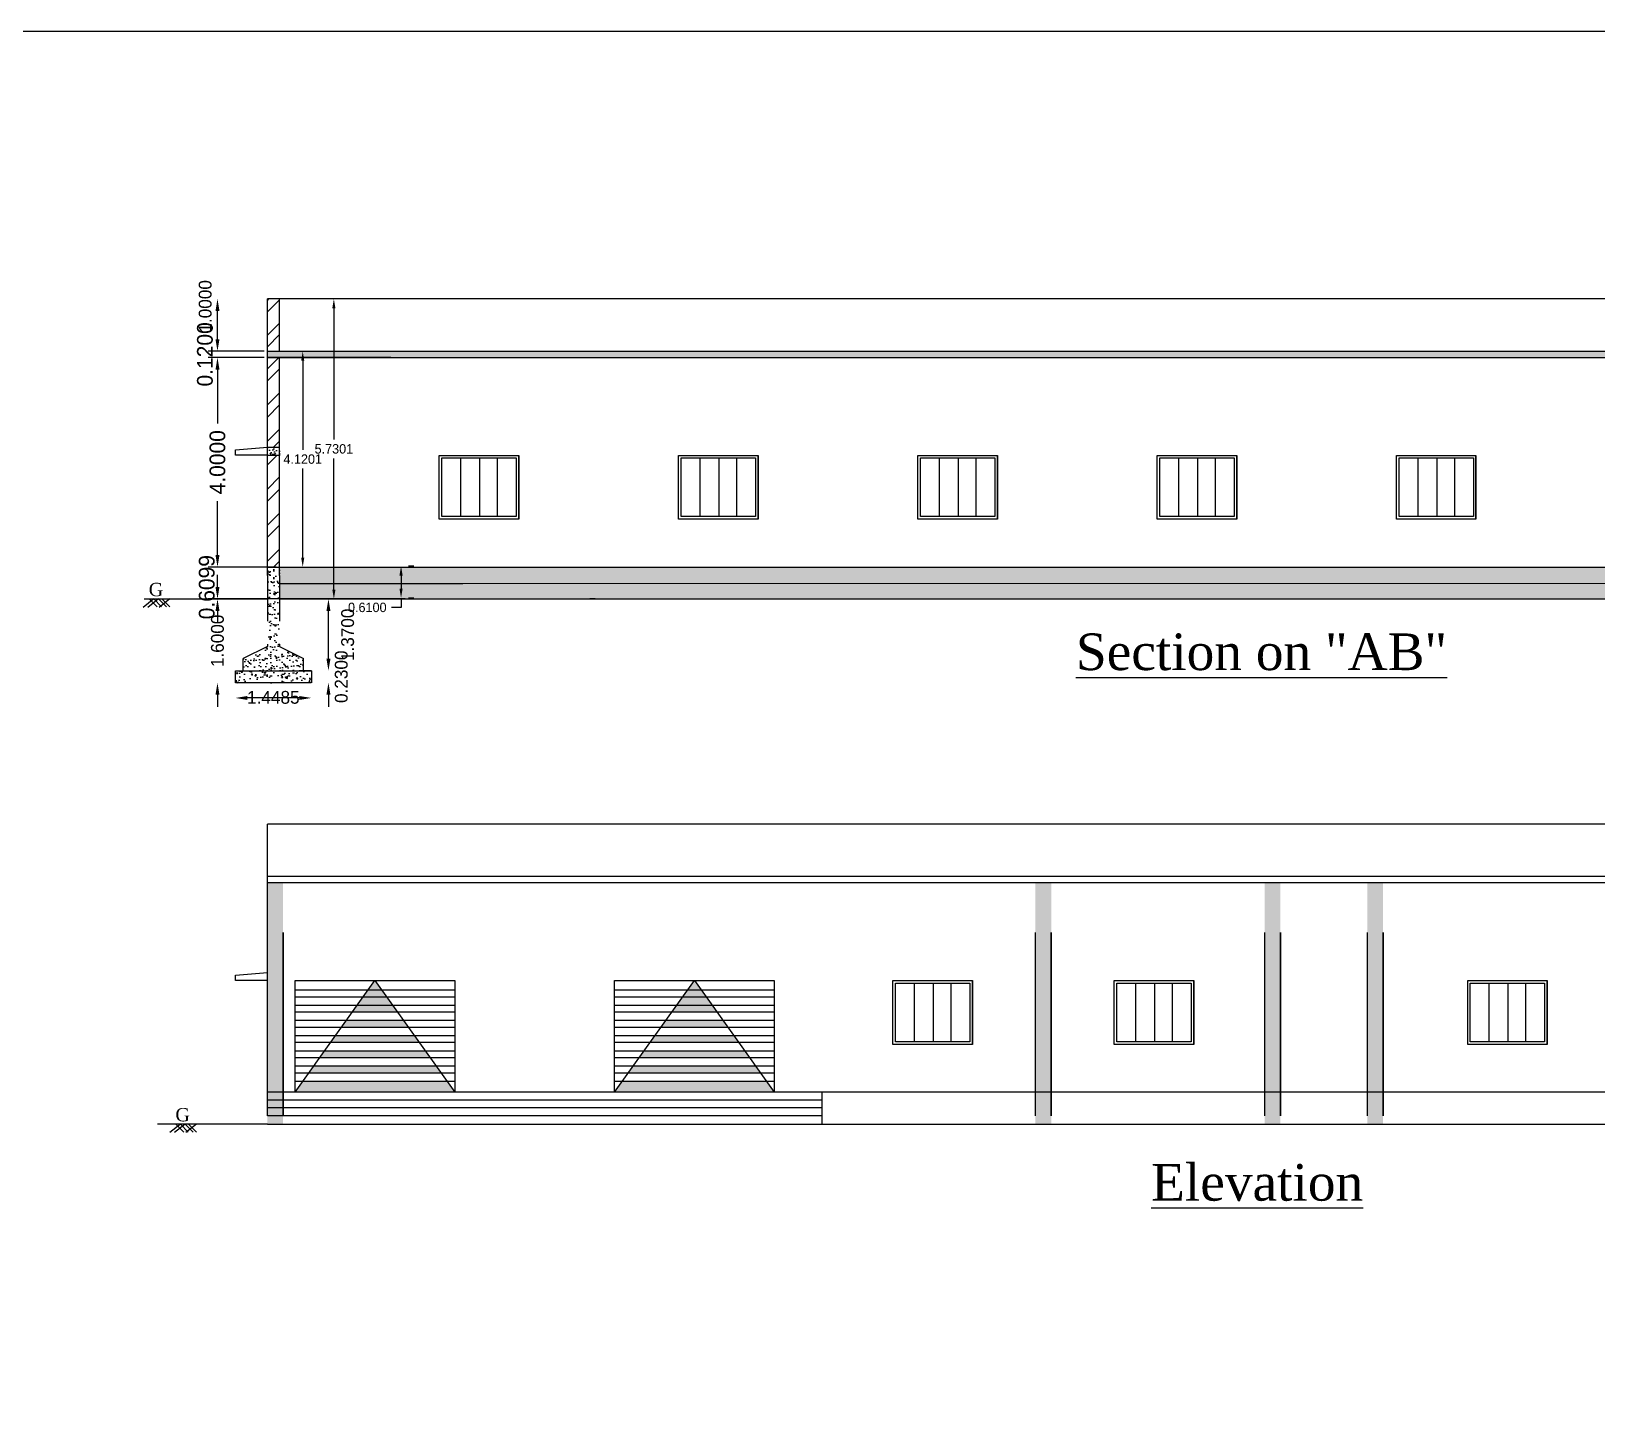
# Model space of a CAD drawing. Header units: metres. Extents: x 0 to 1012, y 0 to 496.
# Drawn here: x 743.71 to 773.61, y 332.55 to 358.91 of the extents above; entities that cross this region are included whole.
import ezdxf

# ---------------------------------------------------------------- set-up
doc = ezdxf.new("R2010")
doc.units = ezdxf.units.M
doc.header["$LTSCALE"] = 3.5
doc.header["$MEASUREMENT"] = 0
doc.linetypes.add('DOT2', pattern=[0.125, 0, -0.125])
doc.linetypes.add('HIDDEN', pattern=[0.375, 0.25, -0.125])
doc.layers.get('0').update_dxf_attribs({"linetype": 'CONTINUOUS'})
doc.layers.get('DEFPOINTS').update_dxf_attribs({"linetype": 'CONTINUOUS'})
doc.layers.add('BLK_7_FLR_0_REGULAR_ROOM', color=4, linetype='CONTINUOUS', lineweight=0)
doc.layers.add('BLK_7_HT_OF_BLDG', color=5, linetype='CONTINUOUS', lineweight=0)
doc.layers.add('BLK_7_PLINTH_HEIGHT', color=140, linetype='CONTINUOUS')
doc.dimstyles.get("Standard").update_dxf_attribs({"dimtxt": 0.18, "dimasz": 0.18, "dimexe": 0.18, "dimexo": 0.0625, "dimgap": 0.09, "dimtad": 0, "dimtih": 1, "dimtoh": 1, "dimdec": 4, "dimzin": 0, "dimdsep": 46, "dimtxsty": 'Standard', "dimcen": 0.09, "dimadec": 0, "dimazin": 0, "dimtfac": 1, "dimtdec": 4, "dimtofl": 0, "dimtmove": 0, "dimatfit": 3, "dimfxl": 0, "dimtolj": 1, "dimtzin": 0, "dimarcsym": 0})

# ---------------------------------------------------------------- blocks, each defined once
blk = doc.blocks.new('*D64')
at = {"color": 0, "lineweight": -2}
for p, q in [((747.268, 348.3), (747.268, 348.53)), ((747.268, 346.24), (747.268, 346.01))]:
    blk.add_line(p, q, dxfattribs=at)
at = {"color": 0}
for points in [[(747.23, 348.3), (747.306, 348.3), (747.268, 348.07)], [(747.23, 346.24), (747.306, 346.24), (747.268, 346.47)]]:
    blk.add_solid(points, dxfattribs=at)
at = {"layer": 'DEFPOINTS', "color": 0}
for p in [(749.801, 348.07), (747.268, 346.47), (747.611, 346.47)]:
    blk.add_point(p, dxfattribs=at)
at = {"color": 0, "insert": (747.268, 347.27), "char_height": 0.245, "attachment_point": 5, "rotation": 90}
blk.add_mtext('\\A1;1.6000', dxfattribs=at)
blk = doc.blocks.new('*D65')
at = {"color": 0, "lineweight": -2}
blk.add_line((748.83, 346.18), (747.841, 346.18), dxfattribs=at)
at = {"color": 0}
for points in [[(747.841, 346.218), (747.841, 346.142), (747.611, 346.18)], [(748.83, 346.218), (748.83, 346.142), (749.06, 346.18)]]:
    blk.add_solid(points, dxfattribs=at)
at = {"layer": 'DEFPOINTS', "color": 0}
for p in [(747.611, 346.55), (749.06, 346.55), (747.611, 346.18)]:
    blk.add_point(p, dxfattribs=at)
at = {"color": 0, "insert": (748.335, 346.19), "char_height": 0.245, "attachment_point": 5}
blk.add_mtext('\\A1;1.4485', dxfattribs=at)
blk = doc.blocks.new('*D185')
at = {"color": 0, "lineweight": -2}
blk.add_line((749.387, 346.93), (749.387, 347.84), dxfattribs=at)
at = {"color": 0}
for points in [[(749.349, 347.84), (749.426, 347.84), (749.387, 348.07)], [(749.349, 346.93), (749.426, 346.93), (749.387, 346.7)]]:
    blk.add_solid(points, dxfattribs=at)
at = {"layer": 'DEFPOINTS', "color": 0}
for p in [(748, 348.07), (749.387, 348.07), (748.911, 346.7)]:
    blk.add_point(p, dxfattribs=at)
at = {"color": 0, "insert": (749.755, 347.385), "char_height": 0.245, "attachment_point": 5, "rotation": 90}
blk.add_mtext('\\A1;1.3700', dxfattribs=at)
blk = doc.blocks.new('*D186')
at = {"color": 0, "lineweight": -2}
for p, q in [((749.387, 346.93), (749.387, 347.16)), ((749.387, 346.24), (749.387, 346.01))]:
    blk.add_line(p, q, dxfattribs=at)
at = {"color": 0}
for points in [[(749.349, 346.93), (749.426, 346.93), (749.387, 346.7)], [(749.349, 346.24), (749.426, 346.24), (749.387, 346.47)]]:
    blk.add_solid(points, dxfattribs=at)
at = {"layer": 'DEFPOINTS', "color": 0}
for p in [(749.061, 346.7), (749.06, 346.47), (749.387, 346.47)]:
    blk.add_point(p, dxfattribs=at)
at = {"color": 0, "insert": (749.633, 346.585), "char_height": 0.245, "attachment_point": 5, "rotation": 90}
blk.add_mtext('\\A1;0.2300', dxfattribs=at)
blk = doc.blocks.new('*D66')
at = {"color": 0, "lineweight": -2}
for p, q in [((748.159, 352.68), (747.088, 352.68)), ((747.268, 352.45), (747.268, 351.42)), ((747.268, 348.91), (747.268, 349.94)), ((748.159, 348.68), (747.088, 348.68))]:
    blk.add_line(p, q, dxfattribs=at)
at = {"color": 0}
for points in [[(747.23, 352.45), (747.306, 352.45), (747.268, 352.68)], [(747.23, 348.91), (747.306, 348.91), (747.268, 348.68)]]:
    blk.add_solid(points, dxfattribs=at)
at = {"layer": 'DEFPOINTS', "color": 0}
for p in [(748.221, 352.68), (747.268, 348.68), (748.221, 348.68)]:
    blk.add_point(p, dxfattribs=at)
at = {"color": 0, "insert": (747.268, 350.68), "char_height": 0.3, "attachment_point": 5, "rotation": 90}
blk.add_mtext('\\A1;4.0000', dxfattribs=at)
blk = doc.blocks.new('*D67')
at = {"color": 0, "lineweight": -2}
for p, q in [((747.268, 353.03), (747.268, 353.26)), ((748.159, 352.8), (747.088, 352.8)), ((748.159, 352.68), (747.088, 352.68)), ((747.268, 352.45), (747.268, 352.22))]:
    blk.add_line(p, q, dxfattribs=at)
at = {"color": 0}
for points in [[(747.23, 353.03), (747.306, 353.03), (747.268, 352.8)], [(747.23, 352.45), (747.306, 352.45), (747.268, 352.68)]]:
    blk.add_solid(points, dxfattribs=at)
at = {"layer": 'DEFPOINTS', "color": 0}
for p in [(747.268, 352.8), (748.221, 352.8), (748.221, 352.68)]:
    blk.add_point(p, dxfattribs=at)
at = {"color": 0, "insert": (747.029, 352.74), "char_height": 0.3, "attachment_point": 5, "rotation": 90}
blk.add_mtext('\\A1;0.1200', dxfattribs=at)
blk = doc.blocks.new('*D68')
at = {"color": 0, "lineweight": -2}
for p, q in [((747.268, 348.91), (747.268, 349.14)), ((748.389, 348.68), (747.088, 348.68)), ((750.85, 348.07), (747.088, 348.07)), ((747.268, 347.84), (747.268, 347.61))]:
    blk.add_line(p, q, dxfattribs=at)
at = {"color": 0}
for points in [[(747.23, 348.91), (747.306, 348.91), (747.268, 348.68)], [(747.23, 347.84), (747.306, 347.84), (747.268, 348.07)]]:
    blk.add_solid(points, dxfattribs=at)
at = {"layer": 'DEFPOINTS', "color": 0}
for p in [(747.268, 348.68), (748.451, 348.68), (750.913, 348.07)]:
    blk.add_point(p, dxfattribs=at)
at = {"color": 0, "insert": (747.064, 348.295), "char_height": 0.3, "attachment_point": 5, "rotation": 90}
blk.add_mtext('\\A1;0.6099', dxfattribs=at)
blk = doc.blocks.new('*D69')
at = {"color": 0, "lineweight": -2}
blk.add_line((747.268, 353.03), (747.268, 353.57), dxfattribs=at)
at = {"color": 0}
for points in [[(747.23, 353.57), (747.306, 353.57), (747.268, 353.8)], [(747.23, 353.03), (747.306, 353.03), (747.268, 352.8)]]:
    blk.add_solid(points, dxfattribs=at)
at = {"layer": 'DEFPOINTS', "color": 0}
for p in [(747.268, 353.8), (748.221, 353.8), (748.221, 352.8)]:
    blk.add_point(p, dxfattribs=at)
at = {"color": 0, "insert": (747.034, 353.657), "char_height": 0.245, "attachment_point": 5, "rotation": 90}
blk.add_mtext('\\A1;1.0000', dxfattribs=at)
blk = doc.blocks.new('*D117')
at = {"layer": 'BLK_7_HT_OF_BLDG', "color": 0, "linetype": 'DOT2', "lineweight": -2, "ltscale": 400}
for p, q in [((758.603, 353.8), (749.311, 353.8)), ((754.479, 348.07), (749.311, 348.07))]:
    blk.add_line(p, q, dxfattribs=at)
at = {"layer": 'BLK_7_HT_OF_BLDG', "color": 0, "linetype": 'Continuous', "lineweight": -2, "ltscale": 400}
for p, q in [((749.491, 353.62), (749.491, 351.115)), ((749.491, 348.25), (749.491, 350.755))]:
    blk.add_line(p, q, dxfattribs=at)
at = {"layer": 'BLK_7_HT_OF_BLDG', "color": 0, "ltscale": 400}
for points in [[(749.461, 353.62), (749.521, 353.62), (749.491, 353.8)], [(749.461, 348.25), (749.521, 348.25), (749.491, 348.07)]]:
    blk.add_solid(points, dxfattribs=at)
at = {"layer": 'DEFPOINTS', "color": 0, "ltscale": 400}
for p in [(758.666, 353.8), (749.491, 348.07), (754.541, 348.07)]:
    blk.add_point(p, dxfattribs=at)
at = {"layer": 'BLK_7_HT_OF_BLDG', "color": 0, "ltscale": 400, "insert": (749.491, 350.935), "char_height": 0.18, "attachment_point": 5}
blk.add_mtext('\\A1;5.7301', dxfattribs=at)
blk = doc.blocks.new('*D118')
at = {"layer": 'BLK_7_FLR_0_REGULAR_ROOM', "color": 0, "linetype": 'DOT2', "lineweight": -2, "ltscale": 400}
for p, q in [((748.658, 352.8), (749.076, 352.8)), ((748.356, 348.68), (749.076, 348.68))]:
    blk.add_line(p, q, dxfattribs=at)
at = {"layer": 'BLK_7_FLR_0_REGULAR_ROOM', "color": 0, "linetype": 'Continuous', "lineweight": -2, "ltscale": 400}
for p, q in [((748.896, 352.62), (748.896, 350.92)), ((748.896, 348.86), (748.896, 350.56))]:
    blk.add_line(p, q, dxfattribs=at)
at = {"layer": 'BLK_7_FLR_0_REGULAR_ROOM', "color": 0, "ltscale": 400}
for points in [[(748.866, 352.62), (748.926, 352.62), (748.896, 352.8)], [(748.866, 348.86), (748.926, 348.86), (748.896, 348.68)]]:
    blk.add_solid(points, dxfattribs=at)
at = {"layer": 'DEFPOINTS', "color": 0, "ltscale": 400}
for p in [(748.596, 352.8), (748.294, 348.68), (748.896, 348.68)]:
    blk.add_point(p, dxfattribs=at)
at = {"layer": 'BLK_7_FLR_0_REGULAR_ROOM', "color": 0, "ltscale": 400, "insert": (748.896, 350.74), "char_height": 0.18, "attachment_point": 5}
blk.add_mtext('\\A1;4.1201', dxfattribs=at)
blk = doc.blocks.new('*D128')
at = {"layer": 'BLK_7_PLINTH_HEIGHT', "color": 0, "linetype": 'DOT2', "lineweight": -2, "ltscale": 400}
for p, q in [((751.015, 348.698), (750.594, 348.698)), ((751.015, 348.088), (750.594, 348.088))]:
    blk.add_line(p, q, dxfattribs=at)
at = {"layer": 'BLK_7_PLINTH_HEIGHT', "color": 0, "linetype": 'Continuous', "lineweight": -2, "ltscale": 400}
for p, q in [((750.774, 348.518), (750.774, 348.268)), ((750.774, 348.088), (750.774, 347.908)), ((750.774, 347.908), (750.594, 347.908))]:
    blk.add_line(p, q, dxfattribs=at)
at = {"layer": 'BLK_7_PLINTH_HEIGHT', "color": 0, "ltscale": 400}
for points in [[(750.744, 348.518), (750.804, 348.518), (750.774, 348.698)], [(750.744, 348.268), (750.804, 348.268), (750.774, 348.088)]]:
    blk.add_solid(points, dxfattribs=at)
at = {"layer": 'DEFPOINTS', "color": 0, "ltscale": 400}
for p in [(751.077, 348.698), (750.774, 348.088), (751.077, 348.088)]:
    blk.add_point(p, dxfattribs=at)
at = {"layer": 'BLK_7_PLINTH_HEIGHT', "color": 0, "ltscale": 400, "insert": (750.129, 347.908), "char_height": 0.18, "attachment_point": 5}
blk.add_mtext('\\A1;0.6100', dxfattribs=at)

msp = doc.modelspace()

# ---------------------------------------------------------------- hatches: boundary and pattern name
at = {"linetype": 'Continuous'}
h = msp.add_hatch(dxfattribs=at)
h.set_pattern_fill('ANSI32', color=256, scale=1.25, style=0)
h.set_pattern_definition([(45, (3803.8097, -4057.68954), (-0.331456304, 0.331456304), []), (45, (3804.0307, -4057.68954), (-0.331456304, 0.331456304), [])])
h.paths.add_polyline_path([(748.45188, 353.79928), (748.22188, 353.79928), (748.22111, 352.80034), (748.45188, 352.80034)])
h = msp.add_hatch()
h.set_pattern_fill('AR-CONC', color=256, scale=0.1)
h.set_pattern_definition([(50, (-37105.5612, 34331.41995), (0.7172601826, -0.062752135), [0.075, -0.825]), (355, (-37105.5612, 34331.41995), (-0.138751334, 0.752192134), [0.06, -0.66]), (100.4514445, (-37105.5014, 34331.4147), (0.578508847, 0.689439991), [0.063740192, -0.701142112]), (46.1842, (-37105.5612, 34331.61995), (1.06724133, -0.165519281), [0.1125, -1.2375]), (96.6356355, (-37105.4722, 34331.6062), (0.934661946, 0.9741186), [0.095610342, -1.05171376]), (351.184164, (-37105.5612, 34331.62), (0.934661945, 0.9741186), [0.09, -0.99]), (21, (-37105.4612, 34331.56995), (0.596907052, -0.402618891), [0.075, -0.825]), (326, (-37105.4612, 34331.56995), (0.243315332, 0.725150045), [0.06, -0.66]), (71.4514447, (-37105.4114, 34331.5364), (0.840222377, 0.322531153), [0.06374019, -0.701142112]), (37.5, (-37105.56117, 34331.41995), (0.0121598553, 0.3328938538), [0, -0.652, 0, -0.67, 0, -0.6625]), (7.5, (-37105.56117, 34331.41995), (0.2630695374, 0.394411712), [0, -0.382, 0, -0.637, 0, -0.2525]), (327.5, (-37105.78417, 34331.41995), (0.5338224362, -0.0225548717), [0, -0.25, 0, -0.78, 0, -1.035]), (317.5, (-37105.88417, 34331.41995), (0.5831861693, 0.1001049823), [0, -0.325, 0, -0.518, 0, -0.735])])
h.paths.add_polyline_path([(788.22111, 352.80034), (748.22111, 352.80034), (748.22111, 352.68034), (750.57808, 352.68034), (788.22111, 352.68034)])
h = msp.add_hatch(dxfattribs=at)
h.set_pattern_fill('ANSI32', color=256, scale=1.3, style=0)
h.set_pattern_definition([(45, (3803.80894, -4055.7085), (-0.344714556, 0.344714556), []), (45, (3804.03875, -4055.7085), (-0.344714556, 0.344714556), [])])
h.paths.add_polyline_path([(748.45111, 351.71046), (748.45111, 352.68034), (748.22111, 352.68034), (748.22111, 350.96872), (748.45111, 350.96872), (748.45111, 351.12034)])
h = msp.add_hatch(dxfattribs=at)
h.set_pattern_fill('ANSI32', color=256, scale=1.3, style=0)
h.set_pattern_definition([(45, (3803.80894, -4058.00244), (-0.344714556, 0.344714556), []), (45, (3804.03875, -4058.00244), (-0.344714556, 0.344714556), [])])
h.paths.add_polyline_path([(748.45111, 349.41649), (748.45111, 350.8164), (748.22111, 350.8164), (748.22111, 348.68034), (748.45111, 348.68034), (748.45111, 348.82637)])
h = msp.add_hatch()
h.set_pattern_fill('AR-CONC', color=256, scale=0.025, style=0)
h.set_pattern_definition([(50, (775.52868, 659.27643), (0.179315046, -0.015688034), [0.01875, -0.20625]), (355, (775.52868, 659.27643), (-0.03468783, 0.18804803), [0.015, -0.165]), (100.4514, (775.54363, 659.27512), (0.14462735, 0.17235989), [0.01593505, -0.17528553]), (46.1842, (775.52868, 659.32643), (0.26681026, -0.04137975), [0.028125, -0.309375]), (96.6356, (775.55092, 659.32298), (0.23366568, 0.24352947), [0.02390257, -0.26292825]), (351.1842, (775.52868, 659.32643), (0.23366549, 0.24352965), [0.0225, -0.2475]), (21, (775.55368, 659.31393), (0.14922676, -0.10065472), [0.01875, -0.20625]), (326, (775.55368, 659.31393), (0.06082883, 0.18128751), [0.015, -0.165]), (71.4514, (775.56612, 659.30554), (0.21005566, 0.08063262), [0.01593505, -0.17528553]), (37.5, (775.52868, 659.27643), (0.003039964, 0.083223463), [0, -0.163, 0, -0.1675, 0, -0.165625]), (7.5, (775.52868, 659.27643), (0.065767384, 0.098602928), [0, -0.0955, 0, -0.15925, 0, -0.063125]), (327.5, (775.47293, 659.27643), (0.133455609, -0.005638718), [0, -0.0625, 0, -0.195, 0, -0.25875]), (317.5, (775.44793, 659.27643), (0.145796542, 0.025026246), [0, -0.08125, 0, -0.1295, 0, -0.18375])])
h.paths.add_polyline_path([(748.45111, 350.96872), (748.22262, 350.96872), (748.22262, 350.8164), (748.45111, 350.8164)])
h = msp.add_hatch()
h.set_pattern_fill('AR-SAND', color=256, scale=0.08)
h.set_pattern_definition([(37.5, (-37105.56117, 34330.30993), (-0.00503946865, 0.15414590152), [0, -0.1216, 0, -0.136, 0, -0.13]), (7.5, (-37105.56117, 34330.30993), (0.1415821364, 0.2257716852), [0, -0.0656, 0, -0.1096, 0, -0.042]), (327.5, (-37105.65957, 34330.30993), (0.24913134894, 0.0004527243), [0, -0.04, 0, -0.144, 0, -0.188]), (317.5, (-37105.65957, 34330.30993), (0.2404901284, 0.0702140452), [0, -0.02, 0, -0.0944, 0, -0.108])])
h.paths.add_polyline_path([(748.45111, 347.16032), (748.45111, 348.07034), (748.22111, 348.07034), (748.22111, 347.16032), (747.76111, 346.93032), (747.76111, 346.70032), (748.91111, 346.70032), (748.91111, 346.93032)])
h.paths.add_polyline_path([(748.45111, 348.68034), (748.22111, 348.68034), (748.22111, 348.07034), (748.45111, 348.07034)])
h = msp.add_hatch()
h.set_pattern_fill('AR-CONC', color=256, scale=0.1)
h.set_pattern_definition([(50, (-37105.5612, 34330.3099), (0.7172601826, -0.062752135), [0.075, -0.825]), (355, (-37105.5612, 34330.3099), (-0.138751334, 0.752192134), [0.06, -0.66]), (100.4514445, (-37105.5014, 34330.3047), (0.578508847, 0.689439991), [0.063740192, -0.701142112]), (46.1842, (-37105.5612, 34330.5099), (1.06724133, -0.165519281), [0.1125, -1.2375]), (96.6356355, (-37105.4722, 34330.4961), (0.934661946, 0.9741186), [0.095610342, -1.05171376]), (351.184164, (-37105.5612, 34330.5099), (0.934661945, 0.9741186), [0.09, -0.99]), (21, (-37105.4612, 34330.4599), (0.596907052, -0.402618891), [0.075, -0.825]), (326, (-37105.4612, 34330.4599), (0.243315332, 0.725150045), [0.06, -0.66]), (71.4514447, (-37105.4114, 34330.4264), (0.840222377, 0.322531153), [0.06374019, -0.701142112]), (37.5, (-37105.56117, 34330.30993), (0.0121598553, 0.3328938538), [0, -0.652, 0, -0.67, 0, -0.6625]), (7.5, (-37105.56117, 34330.30993), (0.2630695374, 0.394411712), [0, -0.382, 0, -0.637, 0, -0.2525]), (327.5, (-37105.78417, 34330.30993), (0.5338224362, -0.0225548717), [0, -0.25, 0, -0.78, 0, -1.035]), (317.5, (-37105.88417, 34330.30993), (0.5831861693, 0.1001049823), [0, -0.325, 0, -0.518, 0, -0.735])])
h.paths.add_polyline_path([(787.99111, 348.68034), (748.45111, 348.68034), (748.45111, 348.36799), (787.99111, 348.37088)])
h = msp.add_hatch()
h.set_pattern_fill('AR-SAND', color=256, scale=0.3)
h.set_pattern_definition([(37.5, (-37105.56117, 34330.30993), (-0.0188980074, 0.5780471307), [0, -0.456, 0, -0.51, 0, -0.4875]), (7.5, (-37105.5612, 34330.3099), (0.530933012, 0.84664382), [0, -0.246, 0, -0.411, 0, -0.1575]), (327.5, (-37105.93017, 34330.30993), (0.9342425585, 0.001697716), [0, -0.15, 0, -0.54, 0, -0.705]), (317.5, (-37105.9302, 34330.3099), (0.901837981, 0.26330267), [0, -0.075, 0, -0.354, 0, -0.405])])
h.paths.add_polyline_path([(787.99111, 348.37088), (748.45111, 348.36799), (748.45111, 348.07034), (787.99111, 348.07034)])
h = msp.add_hatch()
h.set_pattern_fill('AR-CONC', color=256, scale=0.04)
h.set_pattern_definition([(50, (-37105.56117, 34330.30993), (0.286904073, -0.025100854), [0.03, -0.33]), (355, (-37105.56117, 34330.30993), (-0.0555005334, 0.3008768535), [0.024, -0.264]), (100.45144446, (-37105.53727, 34330.30784), (0.2314035387, 0.2757759964), [0.0254960768, -0.2804568448]), (46.1842, (-37105.56117, 34330.38993), (0.4268965323, -0.0662077123), [0.045, -0.495]), (96.6356355, (-37105.5256, 34330.3844), (0.3738647783, 0.3896474403), [0.0382441368, -0.420685504]), (351.184164, (-37105.56117, 34330.38993), (0.373864778, 0.38964744), [0.036, -0.3960000004]), (21, (-37105.52117, 34330.36993), (0.2387628208, -0.1610475563), [0.03, -0.33]), (326, (-37105.52117, 34330.36993), (0.0973261328, 0.290060018), [0.024, -0.264]), (71.45144474, (-37105.50128, 34330.3565), (0.3360889507, 0.1290124611), [0.025496076, -0.2804568448]), (37.5, (-37105.56117, 34330.30993), (0.00486394213, 0.13315754153), [0, -0.2608, 0, -0.268, 0, -0.265]), (7.5, (-37105.56117, 34330.30993), (0.10522781498, 0.15776468475), [0, -0.1528, 0, -0.2548, 0, -0.101]), (327.5, (-37105.65037, 34330.30993), (0.21352897447, -0.0090219487), [0, -0.1, 0, -0.312, 0, -0.414]), (317.5, (-37105.69037, 34330.30993), (0.23327446774, 0.0400419929), [0, -0.13, 0, -0.2072, 0, -0.294])])
h.paths.add_polyline_path([(749.05959, 346.70032), (747.61111, 346.70032), (747.61111, 346.47032), (749.05959, 346.47032)])
for points in [[(748.52111, 342.6531), (748.22111, 342.65325), (748.22111, 338.04313), (748.52111, 338.04313)], [(763.19074, 342.6531), (762.89074, 342.65325), (762.89074, 338.04315), (763.19074, 338.04315)], [(767.57037, 342.6531), (767.27037, 342.65325), (767.27037, 338.04315), (767.57037, 338.04315)], [(769.53037, 342.6531), (769.23037, 342.65325), (769.23037, 338.04315), (769.53037, 338.04315)]]:
    msp.add_hatch(color=256).paths.add_polyline_path(points)
h = msp.add_hatch(color=256)
h.dxf.hatch_style = 1
h.paths.add_polyline_path([(750.27611, 340.78523), (750.14309, 340.59927), (750.40912, 340.59927)])
h.paths.add_polyline_path([(750.40912, 340.59927), (750.14309, 340.59927), (750.0501, 340.46927), (750.50211, 340.46927)])
h.paths.add_polyline_path([(750.50211, 340.46927), (750.0501, 340.46927), (749.93566, 340.30927), (750.61655, 340.30927)])
h.paths.add_polyline_path([(750.61655, 340.30927), (749.93566, 340.30927), (749.84268, 340.17927), (750.70954, 340.17927)])
h.paths.add_polyline_path([(750.82398, 340.01927), (749.72823, 340.01927), (749.63525, 339.88927), (750.91696, 339.88927)])
h.paths.add_polyline_path([(751.03141, 339.72927), (749.5208, 339.72927), (749.42782, 339.59927), (751.12439, 339.59927)])
h.paths.add_polyline_path([(751.23884, 339.43927), (749.31337, 339.43927), (749.22039, 339.30927), (751.33182, 339.30927)])
h.paths.add_polyline_path([(751.44627, 339.14927), (749.10595, 339.14927), (749.01296, 339.01927), (751.53925, 339.01927)])
h.paths.add_polyline_path([(751.65369, 338.85927), (748.89852, 338.85927), (748.75111, 338.65317), (751.80111, 338.65317)])
h = msp.add_hatch(color=256)
h.dxf.hatch_style = 1
h.paths.add_polyline_path([(756.37611, 340.78523), (756.24309, 340.59927), (756.50912, 340.59927)])
h.paths.add_polyline_path([(756.50912, 340.59927), (756.24309, 340.59927), (756.1501, 340.46927), (756.60211, 340.46927)])
h.paths.add_polyline_path([(756.60211, 340.46927), (756.1501, 340.46927), (756.03566, 340.30927), (756.71655, 340.30927)])
h.paths.add_polyline_path([(756.71655, 340.30927), (756.03566, 340.30927), (755.94268, 340.17927), (756.80954, 340.17927)])
h.paths.add_polyline_path([(756.92398, 340.01927), (755.82823, 340.01927), (755.73525, 339.88927), (757.01696, 339.88927)])
h.paths.add_polyline_path([(757.13141, 339.72927), (755.6208, 339.72927), (755.52782, 339.59927), (757.22439, 339.59927)])
h.paths.add_polyline_path([(757.33884, 339.43927), (755.41337, 339.43927), (755.32039, 339.30927), (757.43182, 339.30927)])
h.paths.add_polyline_path([(757.54627, 339.14927), (755.20595, 339.14927), (755.11296, 339.01927), (757.63925, 339.01927)])
h.paths.add_polyline_path([(757.75369, 338.85927), (754.99852, 338.85927), (754.85111, 338.65317), (757.90111, 338.65317)])

# ---------------------------------------------------------------- linework, layer by layer
for p, q in [((748.22111, 352.68034), (748.22111, 353.80034)), ((748.22111, 352.68034), (748.22111, 353.80034)), ((748.22111, 352.68034), (748.22111, 353.80034)), ((788.22111, 353.80034), (748.22111, 353.80034)), ((748.22111, 352.80034), (750.65808, 352.80034)), ((748.22111, 352.80034), (788.22111, 352.80034)), ((748.22111, 348.52032), (748.22111, 352.68034)), ((748.22111, 352.68034), (751.80111, 352.68034)), ((748.22111, 352.68034), (788.22111, 352.68034)), ((750.57808, 352.68034), (748.22111, 352.68034)), ((748.45111, 348.52032), (748.45111, 352.68034)), ((748.45111, 350.36034), (748.45111, 351.12034)), ((747.61111, 350.9164), (748.22111, 350.96872)), ((747.61111, 350.81669), (747.61111, 350.91669)), ((748.22111, 350.8164), (747.61111, 350.8164)), ((748.22262, 350.96876), (748.22111, 350.96876)), ((748.22111, 350.8164), (748.45111, 350.8164)), ((748.22262, 350.96872), (748.45111, 350.96872)), ((751.5042, 349.59229), (751.5042, 350.81229)), ((751.91064, 350.76229), (751.91064, 349.64229)), ((752.27429, 350.76229), (752.27429, 349.64229)), ((752.61147, 350.76229), (752.61147, 349.64229)), ((753.0242, 349.59229), (753.0242, 350.81229)), ((756.0742, 349.59229), (756.0742, 350.81229)), ((756.48064, 350.76229), (756.48064, 349.64229)), ((756.84429, 350.76229), (756.84429, 349.64229)), ((757.18147, 350.76229), (757.18147, 349.64229)), ((757.5942, 349.59229), (757.5942, 350.81229)), ((760.6442, 349.59229), (760.6442, 350.81229)), ((761.05064, 350.76229), (761.05064, 349.64229)), ((761.41429, 350.76229), (761.41429, 349.64229)), ((761.75147, 350.76229), (761.75147, 349.64229)), ((762.1642, 349.59229), (762.1642, 350.81229)), ((765.2142, 349.59229), (765.2142, 350.81229)), ((765.62064, 350.76229), (765.62064, 349.64229)), ((765.98429, 350.76229), (765.98429, 349.64229)), ((766.32147, 350.76229), (766.32147, 349.64229)), ((766.7342, 349.59229), (766.7342, 350.81229)), ((769.7842, 349.59229), (769.7842, 350.81229)), ((770.19064, 350.76229), (770.19064, 349.64229)), ((770.55429, 350.76229), (770.55429, 349.64229)), ((770.89147, 350.76229), (770.89147, 349.64229)), ((771.3042, 349.59229), (771.3042, 350.81229)), ((748.22111, 348.52032), (748.22111, 350.66028)), ((748.22111, 348.52032), (748.22111, 350.66028)), ((753.0242, 349.59229), (751.5042, 349.59229)), ((757.5942, 349.59229), (756.0742, 349.59229)), ((762.1642, 349.59229), (760.6442, 349.59229)), ((766.7342, 349.59229), (765.2142, 349.59229)), ((771.3042, 349.59229), (769.7842, 349.59229)), ((748.22111, 348.68034), (788.22111, 348.68034)), ((748.45111, 348.36799), (787.99299, 348.37256)), ((748.45111, 348.36799), (751.95111, 348.36799)), ((748.45111, 348.36799), (751.95111, 348.36799)), ((748.45111, 348.36799), (751.95111, 348.36799)), ((746.04962, 348.07038), (745.84727, 347.90827)), ((745.87015, 348.07034), (748.22111, 348.07034)), ((746.13937, 348.07038), (745.93701, 347.90827)), ((745.96162, 348.07038), (746.11329, 347.91741)), ((746.04962, 348.07038), (746.20129, 347.91741)), ((746.13937, 348.07038), (746.29104, 347.91741)), ((746.35583, 348.07038), (746.15348, 347.90827)), ((746.20588, 348.07038), (746.35755, 347.91741)), ((748.45111, 348.07034), (787.99111, 348.07034)), ((788.22111, 343.77317), (748.22111, 343.77317)), ((748.22111, 338.20331), (748.22111, 343.77317)), ((788.22111, 342.77317), (748.22111, 342.77317)), ((788.22111, 342.77317), (748.22111, 342.77317)), ((788.22111, 342.77317), (748.22111, 342.77317)), ((788.22111, 342.77317), (748.22111, 342.77317)), ((788.22111, 342.77317), (748.22111, 342.77317)), ((788.22111, 342.77317), (748.22111, 342.77317)), ((788.22111, 342.65317), (748.22111, 342.65317)), ((788.22111, 342.65317), (748.22111, 342.65317)), ((748.22111, 338.20331), (748.22111, 341.70317)), ((748.52111, 341.70332), (748.52111, 338.20331)), ((748.52111, 338.20326), (748.52111, 341.70317)), ((762.89074, 338.20331), (762.89074, 341.70317)), ((763.19074, 341.70332), (763.19074, 338.20331)), ((763.19074, 338.20326), (763.19074, 341.70317)), ((767.27037, 338.20331), (767.27037, 341.70317)), ((767.57037, 341.70332), (767.57037, 338.20331)), ((767.57037, 338.20326), (767.57037, 341.70317)), ((769.23037, 338.20331), (769.23037, 341.70317)), ((769.53037, 341.70332), (769.53037, 338.20331)), ((769.53037, 338.20326), (769.53037, 341.70317)), ((747.61111, 340.88523), (748.22111, 340.93756)), ((747.61111, 340.78553), (747.61111, 340.88553)), ((748.22111, 340.78523), (747.61111, 340.78523)), ((748.75111, 338.65317), (748.75111, 340.78523)), ((748.75111, 340.78523), (751.80111, 340.78523)), ((748.75111, 338.65317), (750.27611, 340.78523)), ((750.27611, 340.78523), (751.80111, 338.65317)), ((751.80111, 340.78523), (751.80111, 338.65317)), ((754.85111, 338.65317), (754.85111, 340.78523)), ((754.85111, 340.78523), (757.90111, 340.78523)), ((754.85111, 338.65317), (756.37611, 340.78523)), ((756.37611, 340.78523), (757.90111, 338.65317)), ((757.90111, 340.78523), (757.90111, 338.65317)), ((760.16592, 339.56523), (760.16592, 340.78523)), ((760.57236, 340.73523), (760.57236, 339.61523)), ((760.93601, 340.73523), (760.93601, 339.61523)), ((761.27319, 340.73523), (761.27319, 339.61523)), ((761.68592, 339.56523), (761.68592, 340.78523)), ((764.39555, 339.56523), (764.39555, 340.78523)), ((764.802, 340.73523), (764.802, 339.61523)), ((765.16564, 340.73523), (765.16564, 339.61523)), ((765.50282, 340.73523), (765.50282, 339.61523)), ((765.91555, 339.56523), (765.91555, 340.78523)), ((771.14555, 339.56523), (771.14555, 340.78523)), ((771.552, 340.73523), (771.552, 339.61523)), ((771.91564, 340.73523), (771.91564, 339.61523)), ((772.25282, 340.73523), (772.25282, 339.61523)), ((772.66555, 339.56523), (772.66555, 340.78523)), ((761.68592, 339.56523), (760.16592, 339.56523)), ((765.91555, 339.56523), (764.39555, 339.56523)), ((772.66555, 339.56523), (771.14555, 339.56523)), ((788.22111, 338.65317), (748.22111, 338.65317)), ((758.81111, 338.50317), (748.22111, 338.50317)), ((758.81111, 338.65317), (758.81111, 338.04314)), ((758.81111, 338.35317), (748.22111, 338.35317)), ((758.81111, 338.20317), (748.22111, 338.20317)), ((746.55899, 338.04317), (746.35663, 337.88106)), ((746.64874, 338.04317), (746.44638, 337.88106)), ((746.47099, 338.04317), (746.62266, 337.89021)), ((746.55899, 338.04317), (746.71066, 337.89021)), ((746.64874, 338.04317), (746.80041, 337.89021)), ((746.8652, 338.04317), (746.66284, 337.88106)), ((746.71525, 338.04317), (746.86692, 337.89021)), ((748.22111, 338.04313), (788.22111, 338.04317))]:
    msp.add_line(p, q)
for p, q in [((748.45111, 352.80034), (748.45111, 353.80034)), ((748.45111, 348.52032), (748.45111, 352.68034)), ((751.80111, 340.59927), (748.75111, 340.59927)), ((757.90111, 340.59927), (754.85111, 340.59927)), ((751.80111, 340.46927), (748.75111, 340.46927)), ((751.80111, 340.30927), (748.75111, 340.30927)), ((757.90111, 340.46927), (754.85111, 340.46927)), ((757.90111, 340.30927), (754.85111, 340.30927)), ((751.80111, 340.17927), (748.75111, 340.17927)), ((751.80111, 340.01927), (748.75111, 340.01927)), ((757.90111, 340.17927), (754.85111, 340.17927)), ((757.90111, 340.01927), (754.85111, 340.01927)), ((751.80111, 339.88927), (748.75111, 339.88927)), ((751.80111, 339.72927), (748.75111, 339.72927)), ((757.90111, 339.88927), (754.85111, 339.88927)), ((757.90111, 339.72927), (754.85111, 339.72927)), ((751.80111, 339.59927), (748.75111, 339.59927)), ((751.80111, 339.43927), (748.75111, 339.43927)), ((757.90111, 339.59927), (754.85111, 339.59927)), ((757.90111, 339.43927), (754.85111, 339.43927)), ((751.80111, 339.30927), (748.75111, 339.30927)), ((751.80111, 339.14927), (748.75111, 339.14927)), ((757.90111, 339.30927), (754.85111, 339.30927)), ((757.90111, 339.14927), (754.85111, 339.14927)), ((751.80111, 339.01927), (748.75111, 339.01927)), ((751.80111, 338.85927), (748.75111, 338.85927)), ((757.90111, 339.01927), (754.85111, 339.01927)), ((757.90111, 338.85927), (754.85111, 338.85927)), ((748.22111, 338.04313), (746.12031, 338.04313))]:
    msp.add_line(p, q, dxfattribs=at)
at = {"linetype": 'HIDDEN'}
for p, q in [((748.22111, 348.52032), (748.22111, 347.16032)), ((748.45111, 348.52032), (748.45111, 347.16032)), ((748.22111, 347.16032), (747.76111, 346.93032)), ((748.45111, 347.16032), (748.91111, 346.93032)), ((747.76111, 346.70032), (747.76111, 346.93032)), ((748.91111, 346.70032), (748.91111, 346.93032)), ((747.61111, 346.47032), (747.61111, 346.70032)), ((747.61111, 346.70032), (748.44959, 346.70032)), ((747.61111, 346.70032), (747.76111, 346.70032)), ((747.61111, 346.47032), (747.61111, 346.62032)), ((748.45111, 346.70032), (749.06111, 346.70032)), ((749.06111, 346.70032), (748.83111, 346.70032)), ((749.06111, 346.70032), (748.91111, 346.70032)), ((749.06111, 346.70032), (749.06111, 346.47032)), ((748.22111, 346.47032), (747.61111, 346.47032)), ((749.05959, 346.47032), (748.22111, 346.47032))]:
    msp.add_line(p, q, dxfattribs=at)
for points in [[(946.76772, 152.80989), (620.11287, 152.80989), (620.11287, 358.90797), (946.76772, 358.90797)], [(751.5042, 350.81229), (753.0242, 350.81229), (753.0242, 349.59229), (751.5042, 349.59229)], [(751.5542, 350.76229), (752.9742, 350.76229), (752.9742, 349.64229), (751.5542, 349.64229)], [(756.0742, 350.81229), (757.5942, 350.81229), (757.5942, 349.59229), (756.0742, 349.59229)], [(756.1242, 350.76229), (757.5442, 350.76229), (757.5442, 349.64229), (756.1242, 349.64229)], [(760.6442, 350.81229), (762.1642, 350.81229), (762.1642, 349.59229), (760.6442, 349.59229)], [(760.6942, 350.76229), (762.1142, 350.76229), (762.1142, 349.64229), (760.6942, 349.64229)], [(765.2142, 350.81229), (766.7342, 350.81229), (766.7342, 349.59229), (765.2142, 349.59229)], [(765.2642, 350.76229), (766.6842, 350.76229), (766.6842, 349.64229), (765.2642, 349.64229)], [(769.7842, 350.81229), (771.3042, 350.81229), (771.3042, 349.59229), (769.7842, 349.59229)], [(769.8342, 350.76229), (771.2542, 350.76229), (771.2542, 349.64229), (769.8342, 349.64229)], [(760.16592, 340.78523), (761.68592, 340.78523), (761.68592, 339.56523), (760.16592, 339.56523)], [(760.21592, 340.73523), (761.63592, 340.73523), (761.63592, 339.61523), (760.21592, 339.61523)], [(764.39555, 340.78523), (765.91555, 340.78523), (765.91555, 339.56523), (764.39555, 339.56523)], [(764.44555, 340.73523), (765.86555, 340.73523), (765.86555, 339.61523), (764.44555, 339.61523)], [(771.14555, 340.78523), (772.66555, 340.78523), (772.66555, 339.56523), (771.14555, 339.56523)], [(771.19555, 340.73523), (772.61555, 340.73523), (772.61555, 339.61523), (771.19555, 339.61523)]]:
    msp.add_lwpolyline(points, close=True)

# ---------------------------------------------------------------- texts
at = {"attachment_point": 1}
for s, insert, char_height, width in [('{\\fTimes New Roman Baltic|b0|i0|c0|p18;G}', (745.95477, 348.37733), 0.2538732, 0.504135), ('{\\fTimes New Roman|b0|i0|c0|p18;\\LSection on "AB"}', (763.66389, 347.4122), 0.7, 10.5391977), ('{\\fTimes New Roman Baltic|b0|i0|c0|p18;G}', (746.46414, 338.35012), 0.2538732, 0.504135), ('{\\fTimes New Roman|b0|i0|c0|p18;\\LElevation}', (765.09895, 337.28198), 0.7, 10.5391977)]:
    msp.add_mtext(s, dxfattribs=dict(at, insert=insert, char_height=char_height, width=width))

# ---------------------------------------------------------------- dimensions: what is measured, and where the dimension line sits
for base, p1, p2, override, picture, middle in [((747.26802, 353.80034), (748.22111, 352.80034), (748.22111, 353.80034), {"dimtxt": 0.245, "dimasz": 0.23, "dimse1": 1, "dimse2": 1, "dimtmove": 2}, '*D69', (747.03403, 353.65706)), ((747.26802, 352.80034), (748.22111, 352.68034), (748.22111, 352.80034), {"dimtxt": 0.3, "dimasz": 0.23, "dimtmove": 2}, '*D67', (747.02852, 352.74034)), ((747.2680205, 348.6803389), (750.9126331, 348.0703892), (748.4511054, 348.6803389), {"dimtxt": 0.3, "dimasz": 0.23, "dimtmove": 2}, '*D68', (747.0643168, 348.2953526)), ((749.38733, 348.07032), (748.91111, 346.70032), (747.99959, 348.07032), {"dimtxt": 0.245, "dimasz": 0.23, "dimse1": 1, "dimse2": 1, "dimtmove": 2}, '*D185', (749.75472, 347.38532)), ((749.38733, 346.47032), (749.06111, 346.70032), (749.05959, 346.47032), {"dimtxt": 0.245, "dimasz": 0.23, "dimse1": 1, "dimse2": 1, "dimtmove": 2}, '*D186', (749.63309, 346.58532))]:
    dim = msp.add_linear_dim(base=base, p1=p1, p2=p2, angle=90, dimstyle='Standard', override=override)
    dim.commit()
    dim.dimension.update_dxf_attribs({"geometry": picture, "text_midpoint": middle, "dimtype": 160, "text_rotation": 90})
for base, p1, p2, override, picture, middle in [((747.26802, 348.68034), (748.22111, 352.68034), (748.22111, 348.68034), {"dimtxt": 0.3, "dimasz": 0.23, "dimtmove": 2}, '*D66', (747.26802, 350.68034)), ((747.26802, 346.47032), (749.80111, 348.07032), (747.61111, 346.47032), {"dimtxt": 0.245, "dimasz": 0.23, "dimse1": 1, "dimse2": 1, "dimtmove": 2}, '*D64', (747.26802, 347.27032))]:
    dim = msp.add_linear_dim(base=base, p1=p1, p2=p2, angle=90, dimstyle='Standard', override=override)
    dim.commit()
    dim.dimension.update_dxf_attribs({"geometry": picture, "text_midpoint": middle, "text_rotation": 90})
dim = msp.add_linear_dim(base=(747.61111, 346.17994), p1=(749.05959, 346.55032), p2=(747.61111, 346.55032), dimstyle='Standard', override={"dimtxt": 0.245, "dimasz": 0.23, "dimgap": 0.185, "dimse1": 1, "dimse2": 1, "dimtmove": 2})
dim.commit()
dim.dimension.update_dxf_attribs({"geometry": '*D65', "text_midpoint": (748.33535, 346.19024), "dimtype": 160})
at = {"layer": 'BLK_7_FLR_0_REGULAR_ROOM', "color": 4, "ltscale": 400}
dim = msp.add_linear_dim(base=(748.89592, 348.68026), p1=(748.59592, 352.80034), p2=(748.29377, 348.68026), angle=90, dimstyle='Standard', override={"dimfxl": 0.18}, dxfattribs=at)
dim.commit()
dim.dimension.update_dxf_attribs({"geometry": '*D118', "text_midpoint": (748.89592, 350.7403)})
at = {"layer": 'BLK_7_HT_OF_BLDG', "color": 5, "ltscale": 400}
dim = msp.add_linear_dim(base=(749.49147, 348.07027), p1=(758.66592, 353.80034), p2=(754.54148, 348.07027), angle=90, dimstyle='Standard', override={"dimfxl": 0.18}, dxfattribs=at)
dim.commit()
dim.dimension.update_dxf_attribs({"geometry": '*D117', "text_midpoint": (749.49147, 350.9353)})
at = {"layer": 'BLK_7_PLINTH_HEIGHT', "color": 7, "ltscale": 400}
dim = msp.add_linear_dim(base=(750.77435, 348.08812), p1=(751.07729, 348.69812), p2=(751.07729, 348.08812), angle=90, dimstyle='Standard', override={"dimfxl": 0.18}, dxfattribs=at)
dim.commit()
dim.dimension.update_dxf_attribs({"geometry": '*D128', "text_midpoint": (750.12935, 347.90812)})

doc.saveas('drawing.dxf')
